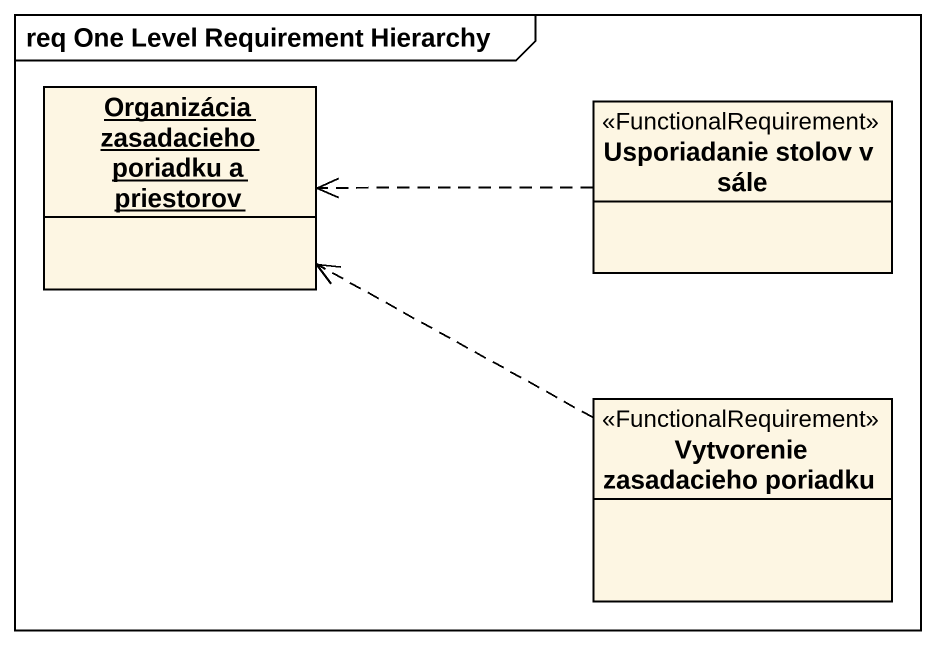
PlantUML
@startuml
mainframe req One Level Requirement Hierarchy
hide circle
hide empty members
object "Organizácia zasadacieho poriadku a priestorov" as Organizácia_zasadacieho
class "Usporiadanie stolov v sále" as Usporiadanie_stolov_v_sále <<FunctionalRequirement>>
class "Vytvorenie zasadacieho poriadku" as Vytvorenie_zasadacieho <<FunctionalRequirement>>
Usporiadanie_stolov_v_sále .left.> Organizácia_zasadacieho
Vytvorenie_zasadacieho .left.> Organizácia_zasadacieho
@enduml
